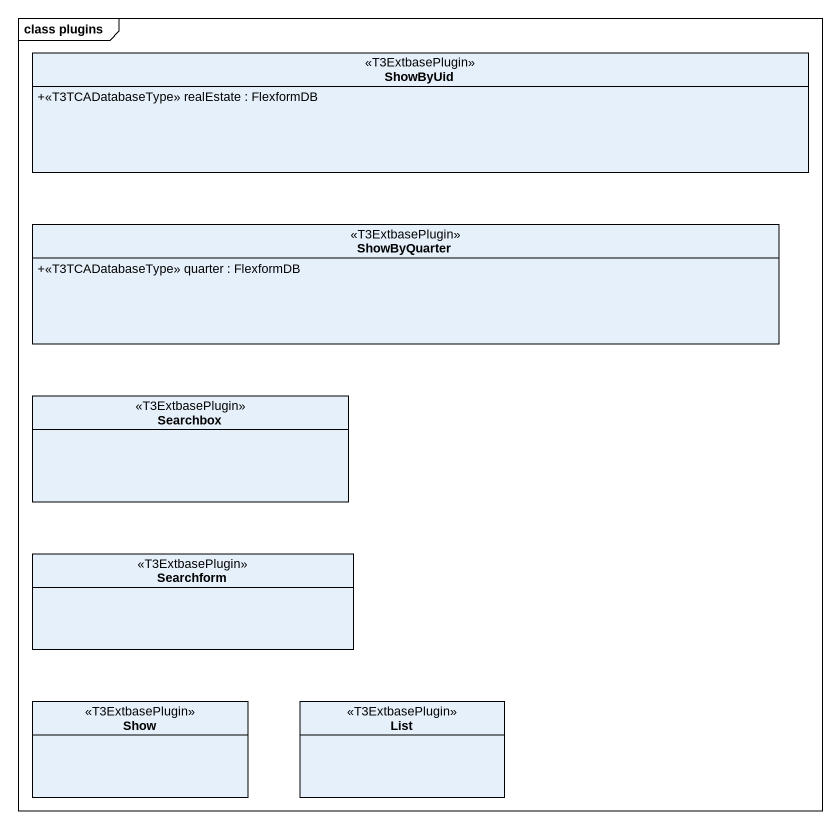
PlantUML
@startuml
mainframe class plugins
hide circle
hide empty members
skinparam classAttributeIconSize 0
interface ShowByUid <<T3ExtbasePlugin>> {
  +<<T3TCADatabaseType>> realEstate : FlexformDB
}
interface ShowByQuarter <<T3ExtbasePlugin>> {
  +<<T3TCADatabaseType>> quarter : FlexformDB
}
interface Searchbox <<T3ExtbasePlugin>>
interface Searchform <<T3ExtbasePlugin>>
interface "Show" as Show_ <<T3ExtbasePlugin>>
interface List <<T3ExtbasePlugin>>
@enduml
